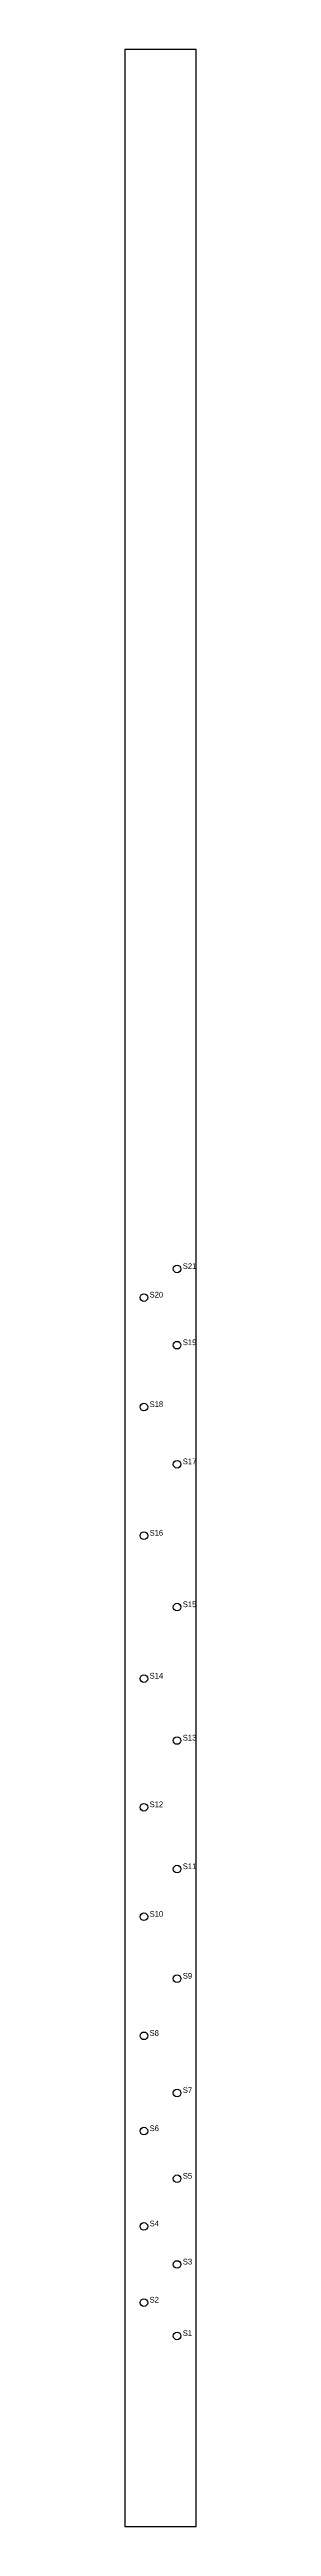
# Model space of a CAD drawing. Header units: inches. Extents: x -0.8 to 0.8, y 0 to 52.
import ezdxf

# ---------------------------------------------------------------- set-up
doc = ezdxf.new("R2010")
doc.units = ezdxf.units.IN
for name, color, linetype in [('CUT', 7, 'Continuous'), ('DRILL', 5, 'Continuous'), ('TEXT', 8, 'Continuous')]:
    doc.layers.add(name, color=color, linetype=linetype)

msp = doc.modelspace()

# ---------------------------------------------------------------- linework, layer by layer
at = {"layer": 'CUT'}
msp.add_lwpolyline([(-0.75, 0), (0.75, 0), (0.75, 52), (-0.75, 52)], close=True, dxfattribs=at)
at = {"layer": 'DRILL'}
for centre in [(0.35, 26.4), (-0.35, 25.8), (0.35, 24.8), (-0.35, 23.5), (0.35, 22.3), (-0.35, 20.8), (0.35, 19.3), (-0.35, 17.8), (0.35, 16.5), (-0.35, 15.1), (0.35, 13.8), (-0.35, 12.8), (0.35, 11.5), (-0.35, 10.3), (0.35, 9.1), (-0.35, 8.3), (0.35, 7.3), (-0.35, 6.3), (0.35, 5.5), (-0.35, 4.7), (0.35, 4)]:
    msp.add_circle(centre, 0.08, dxfattribs=at)

# ---------------------------------------------------------------- texts
at = {"layer": 'TEXT'}
for s, p in [('S21', (0.47, 26.4)), ('S20', (-0.23, 25.8)), ('S19', (0.47, 24.8)), ('S18', (-0.23, 23.5)), ('S17', (0.47, 22.3)), ('S16', (-0.23, 20.8)), ('S15', (0.47, 19.3)), ('S14', (-0.23, 17.8)), ('S13', (0.47, 16.5)), ('S12', (-0.23, 15.1)), ('S11', (0.47, 13.8)), ('S10', (-0.23, 12.8)), ('S9', (0.47, 11.5)), ('S8', (-0.23, 10.3)), ('S7', (0.47, 9.1)), ('S6', (-0.23, 8.3)), ('S5', (0.47, 7.3)), ('S4', (-0.23, 6.3)), ('S3', (0.47, 5.5)), ('S2', (-0.23, 4.7)), ('S1', (0.47, 4))]:
    msp.add_text(s, height=0.12, dxfattribs=at).set_placement(p)

doc.saveas('drawing.dxf')
